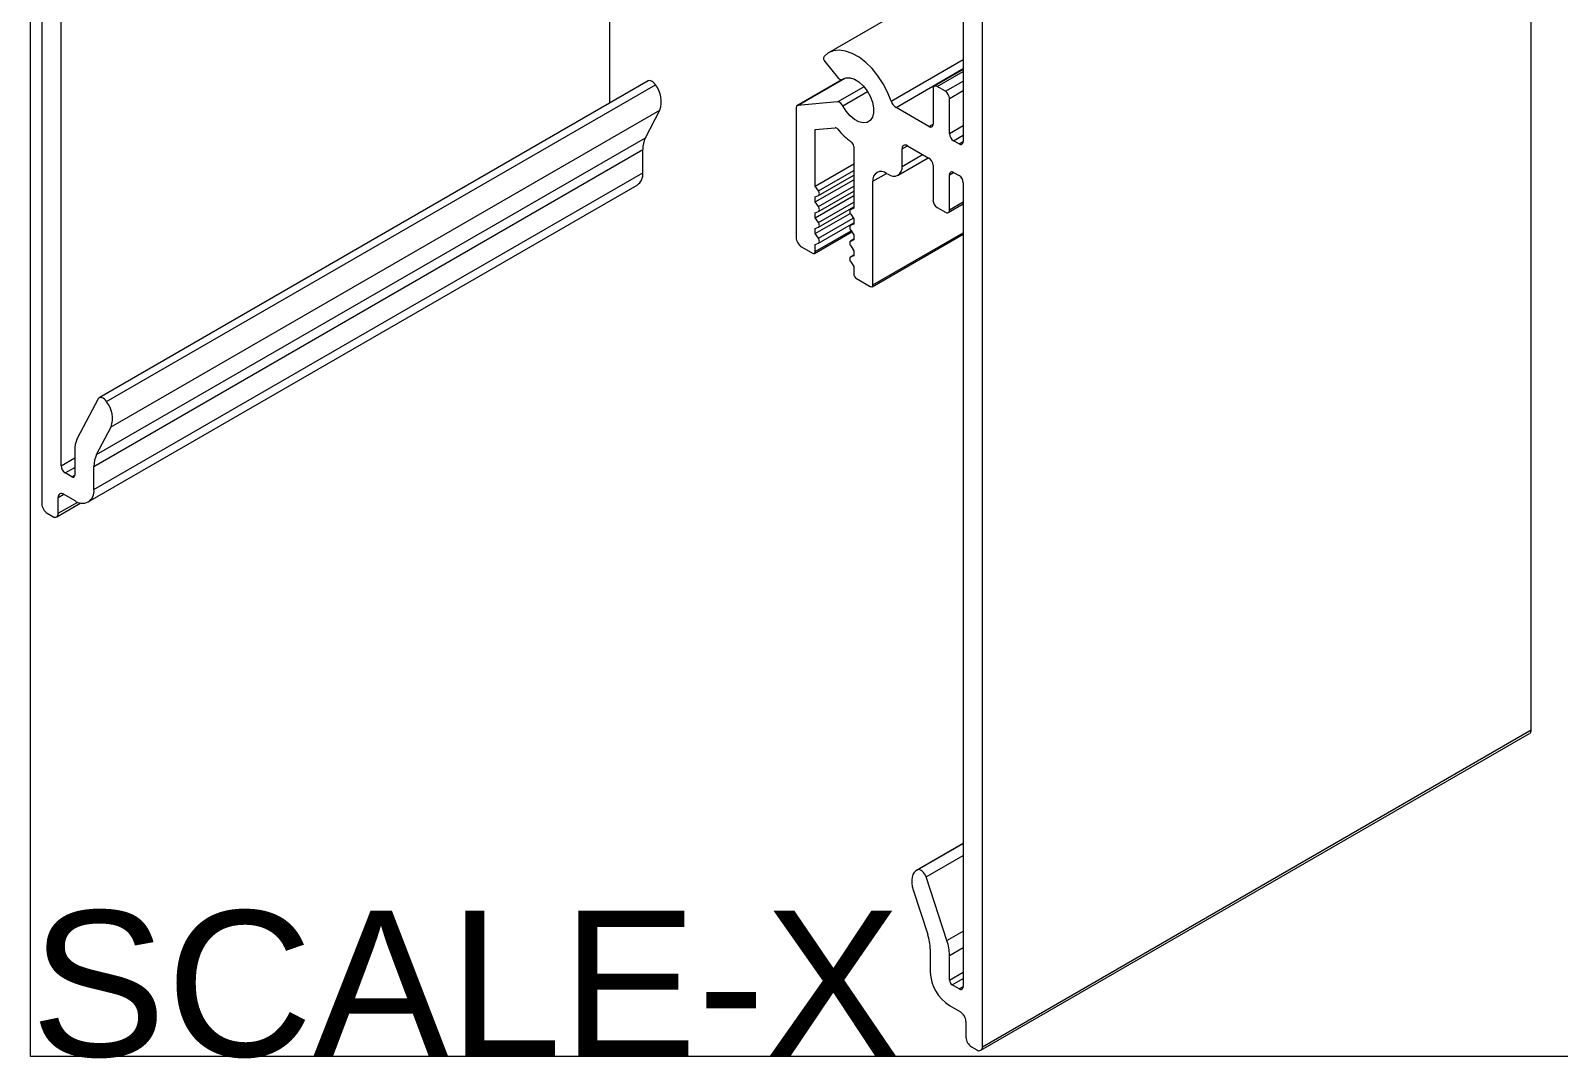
# Model space of a CAD drawing. Extents: x 0 to 7.2, y -18.1 to 0.
# Drawn here: x 0 to 3.939, y -18.055 to -15.406 of the extents above; entities that cross this region are included whole.
import ezdxf

# ---------------------------------------------------------------- set-up
doc = ezdxf.new("R2010")
doc.units = 0
doc.header["$LTSCALE"] = 0.5
doc.header["$MEASUREMENT"] = 0
doc.layers.add('Housing', color=150, linetype='CONTINUOUS')
doc.layers.add('Text-Unprinted', color=131, linetype='CONTINUOUS', plot=False)
doc.styles.add('LSAD_Standard', font='arial.ttf')

msp = doc.modelspace()

# ---------------------------------------------------------------- linework, layer by layer
at = {"layer": 'Housing', "transparency": 16777216}
for p, q in [((0.029, -13.3921), (0.029, -16.6256)), ((3.8668, -17.2083), (3.8668, -13.9748)), ((0.0785, -16.5276), (0.0785, -14.4562)), ((2.4526, -18.0247), (2.4526, -14.7912)), ((2.4031, -15.0551), (2.4031, -15.692)), ((1.4927, -15.5929), (1.4927, -15.1282)), ((2.4031, -15.2629), (2.0562, -15.4632)), ((2.2172, -15.5877), (2.4031, -15.4804)), ((2.0467, -15.4858), (2.0795, -15.5266)), ((2.2299, -15.6043), (2.4031, -15.5043)), ((2.4031, -15.5067), (2.3284, -15.5498)), ((2.3359, -15.5505), (2.4031, -15.5117)), ((1.5911, -15.5361), (0.1769, -16.3525)), ((0.1959, -16.3624), (1.6101, -15.546)), ((2.0906, -15.5327), (1.9746, -15.5997)), ((1.976, -15.5992), (2.0977, -15.529)), ((2.0795, -15.59), (2.1473, -15.5508)), ((2.0923, -15.5321), (2.0976, -15.529)), ((2.0928, -15.5317), (2.0973, -15.5291)), ((2.3253, -15.5566), (2.3253, -15.6471)), ((2.3571, -15.5627), (2.3359, -15.5505)), ((2.3571, -15.5627), (2.4031, -15.5362)), ((2.0795, -15.59), (1.976, -15.5992)), ((2.0928, -15.6002), (2.1567, -15.5634)), ((2.3677, -15.5811), (2.4031, -15.5607)), ((2.3677, -15.6716), (2.3677, -15.5811)), ((0.2074, -16.4276), (1.6216, -15.6112)), ((1.5842, -15.6823), (1.6216, -15.6112)), ((1.9725, -15.6042), (1.9725, -15.9391)), ((2.3147, -15.6532), (2.2299, -15.6043)), ((2.022, -15.6611), (2.073, -15.6565)), ((2.022, -15.8068), (2.022, -15.6611)), ((2.3147, -15.6532), (2.3253, -15.6471)), ((2.3677, -15.6716), (2.4031, -15.6512)), ((2.3783, -15.69), (2.4031, -15.6757)), ((0.1633, -16.5293), (1.5775, -15.7129)), ((0.1699, -16.4987), (1.5842, -15.6823)), ((1.5775, -15.7724), (1.5775, -15.7129)), ((2.121, -15.705), (2.121, -15.8639)), ((2.2454, -15.7112), (2.2596, -15.7031)), ((2.2454, -15.7562), (2.2454, -15.7112)), ((2.2596, -15.7031), (2.3147, -15.7349)), ((2.3925, -15.6981), (2.3783, -15.69)), ((2.3925, -15.6981), (2.4031, -15.692)), ((2.022, -15.8068), (2.121, -15.7497)), ((2.2351, -15.779), (2.3131, -15.734)), ((2.2454, -15.7562), (2.2985, -15.7255)), ((2.3253, -15.7533), (2.3253, -15.8438)), ((0.1633, -16.5888), (1.5775, -15.7724)), ((2.022, -15.8476), (2.121, -15.7905)), ((2.0299, -15.819), (2.121, -15.7664)), ((2.0303, -15.8313), (2.121, -15.7789)), ((2.1705, -15.7945), (2.2058, -15.7741)), ((2.1705, -16.0615), (2.1705, -15.7945)), ((2.2058, -15.7741), (2.2101, -15.7766)), ((2.3677, -15.7778), (2.3783, -15.7716)), ((2.3677, -15.8682), (2.3677, -15.7778)), ((2.3783, -15.7716), (2.3925, -15.7798)), ((0.1488, -16.6209), (1.563, -15.8044)), ((2.0299, -15.819), (2.022, -15.8068)), ((2.022, -15.8885), (2.121, -15.8313)), ((2.022, -15.8346), (2.0299, -15.8315)), ((2.022, -15.8476), (2.022, -15.8346)), ((2.0299, -15.8598), (2.121, -15.8072)), ((2.0303, -15.8721), (2.121, -15.8197)), ((2.4031, -15.7982), (2.4031, -17.8695)), ((2.0299, -15.8598), (2.022, -15.8476)), ((2.022, -15.8754), (2.0299, -15.8723)), ((2.022, -15.8885), (2.022, -15.8754)), ((2.0299, -15.9006), (2.121, -15.848)), ((2.0303, -15.9129), (2.121, -15.8606)), ((2.121, -15.8624), (2.1127, -15.8673)), ((2.1131, -15.867), (2.121, -15.8625)), ((2.121, -15.8639), (2.1131, -15.867)), ((2.3359, -15.8621), (2.3571, -15.8744)), ((2.3646, -15.8751), (2.4031, -15.8529)), ((2.3677, -15.8682), (2.4031, -15.8478)), ((2.022, -15.9293), (2.1119, -15.8774)), ((2.0299, -15.9006), (2.022, -15.8885)), ((2.022, -15.9162), (2.0299, -15.9131)), ((2.0299, -15.9415), (2.1196, -15.8896)), ((2.0303, -15.9537), (2.121, -15.9014)), ((2.121, -15.9033), (2.1127, -15.9081)), ((2.1131, -15.8795), (2.121, -15.8917)), ((2.1131, -15.9079), (2.121, -15.9033)), ((2.121, -15.9048), (2.1131, -15.9079)), ((2.121, -15.8917), (2.121, -15.9048)), ((2.0199, -15.9804), (2.116, -15.9249)), ((2.022, -15.9293), (2.022, -15.9162)), ((2.022, -15.9758), (2.1145, -15.9224)), ((2.0299, -15.9415), (2.022, -15.9293)), ((2.022, -15.957), (2.0299, -15.954)), ((2.121, -15.9441), (2.1127, -15.9489)), ((2.1131, -15.9204), (2.121, -15.9325)), ((2.1131, -15.9487), (2.121, -15.9441)), ((2.121, -15.9456), (2.1131, -15.9487)), ((2.121, -15.9325), (2.121, -15.9456)), ((2.1684, -16.0661), (2.4031, -15.9307)), ((2.1705, -16.0615), (2.4031, -15.9273)), ((1.9866, -15.9636), (2.0149, -15.9799)), ((2.022, -15.9758), (2.022, -15.957)), ((2.121, -15.9849), (2.1127, -15.9897)), ((2.1131, -15.9612), (2.121, -15.9734)), ((2.1131, -15.9895), (2.121, -15.985)), ((2.121, -15.9864), (2.1131, -15.9895)), ((2.121, -15.9734), (2.121, -15.9864)), ((2.1131, -16.002), (2.121, -16.0142)), ((2.121, -16.0142), (2.121, -16.033)), ((2.1281, -16.0452), (2.1634, -16.0656)), ((0.1741, -16.3555), (0.1204, -16.4574)), ((0.1699, -16.4987), (0.2074, -16.4276)), ((0.1138, -16.4881), (0.1138, -16.5521)), ((0.0785, -16.5276), (0.1138, -16.5072)), ((0.0891, -16.5459), (0.1138, -16.5317)), ((0.1633, -16.5888), (0.1633, -16.5293)), ((0.1067, -16.5562), (0.0891, -16.5459)), ((0.1067, -16.5562), (0.1138, -16.5521)), ((0.0673, -16.6592), (0.1292, -16.6234)), ((0.0714, -16.6092), (0.0855, -16.6011)), ((0.0714, -16.6501), (0.0714, -16.6092)), ((0.0714, -16.6501), (0.1215, -16.6211)), ((0.0855, -16.6011), (0.1138, -16.6174)), ((0.0431, -16.6501), (0.0573, -16.6582)), ((2.4526, -18.0247), (3.8668, -17.2083)), ((2.4484, -18.0338), (3.8626, -17.2174)), ((2.4031, -17.5007), (2.2826, -17.5702)), ((2.2856, -17.5688), (2.4031, -17.501)), ((2.3074, -17.5871), (2.4031, -17.5319)), ((2.3611, -17.7509), (2.3074, -17.5871)), ((2.2742, -17.6207), (2.3116, -17.735)), ((2.3611, -17.7509), (2.4031, -17.7267)), ((2.3182, -17.7733), (2.3182, -17.8328)), ((2.3677, -17.7893), (2.4031, -17.7688)), ((2.3677, -17.8532), (2.3677, -17.7893)), ((2.3677, -17.8532), (2.4031, -17.8328)), ((2.3748, -17.8655), (2.4031, -17.8491)), ((2.3925, -17.8757), (2.3748, -17.8655)), ((2.3925, -17.8757), (2.4031, -17.8695)), ((2.3677, -17.9185), (2.396, -17.9349)), ((2.4101, -17.9594), (2.4101, -18.0002)), ((2.4243, -18.0247), (2.4384, -18.0329))]:
    msp.add_line(p, q, dxfattribs=at)
at = {"layer": 'Housing', "transparency": 16777216, "flags": 128}
for points in [[(2.2172, -15.5877), (2.2083, -15.5652), (2.1969, -15.5434), (2.1834, -15.5229), (2.1682, -15.5042), (2.1518, -15.4881), (2.1346, -15.4749), (2.1171, -15.465), (2.1, -15.4589), (2.0837, -15.4566), (2.0687, -15.4582), (2.0555, -15.4636), (2.0444, -15.4728)], [(1.6101, -15.546), (1.6074, -15.5424), (1.6044, -15.5394), (1.6012, -15.5371), (1.598, -15.5357), (1.595, -15.5352), (1.5923, -15.5356), (1.5911, -15.5361)], [(2.0795, -15.5266), (2.0811, -15.5285), (2.0829, -15.53), (2.0847, -15.5313), (2.0866, -15.5322), (2.0883, -15.5327), (2.09, -15.5328), (2.0915, -15.5324), (2.0928, -15.5317)], [(2.0928, -15.5317), (2.1014, -15.5278), (2.1117, -15.5277), (2.1229, -15.5313), (2.1345, -15.5385), (2.1455, -15.5487), (2.1553, -15.5613), (2.1633, -15.5755), (2.169, -15.5904), (2.1719, -15.605), (2.1719, -15.6183), (2.169, -15.6295), (2.1633, -15.6378), (2.1553, -15.6428), (2.1455, -15.6441), (2.1345, -15.6416), (2.1229, -15.6354), (2.1117, -15.626), (2.1014, -15.6141), (2.0928, -15.6002)], [(2.0299, -15.8315), (2.0309, -15.8308), (2.0317, -15.8298), (2.0322, -15.8284), (2.0324, -15.8267), (2.0322, -15.8248), (2.0317, -15.8229), (2.0309, -15.8209), (2.0299, -15.819)], [(2.0299, -15.8723), (2.0309, -15.8716), (2.0317, -15.8706), (2.0322, -15.8692), (2.0324, -15.8675), (2.0322, -15.8656), (2.0317, -15.8637), (2.0309, -15.8617), (2.0299, -15.8598)], [(2.1131, -15.867), (2.112, -15.8677), (2.1112, -15.8688), (2.1108, -15.8702), (2.1106, -15.8718), (2.1108, -15.8737), (2.1112, -15.8757), (2.112, -15.8776), (2.1131, -15.8795)], [(2.0299, -15.9131), (2.0309, -15.9125), (2.0317, -15.9114), (2.0322, -15.91), (2.0324, -15.9083), (2.0322, -15.9065), (2.0317, -15.9045), (2.0309, -15.9025), (2.0299, -15.9006)], [(2.1131, -15.9079), (2.112, -15.9085), (2.1112, -15.9096), (2.1108, -15.911), (2.1106, -15.9127), (2.1108, -15.9145), (2.1112, -15.9165), (2.112, -15.9185), (2.1131, -15.9204)], [(2.0299, -15.954), (2.0309, -15.9533), (2.0317, -15.9522), (2.0322, -15.9508), (2.0324, -15.9492), (2.0322, -15.9473), (2.0317, -15.9453), (2.0309, -15.9434), (2.0299, -15.9415)], [(2.1131, -15.9487), (2.112, -15.9494), (2.1112, -15.9504), (2.1108, -15.9518), (2.1106, -15.9535), (2.1108, -15.9553), (2.1112, -15.9573), (2.112, -15.9593), (2.1131, -15.9612)], [(2.1131, -15.9895), (2.112, -15.9902), (2.1112, -15.9912), (2.1108, -15.9926), (2.1106, -15.9943), (2.1108, -15.9962), (2.1112, -15.9981), (2.112, -16.0001), (2.1131, -16.002)], [(0.1959, -16.3624), (0.1932, -16.3588), (0.1902, -16.3558), (0.187, -16.3535), (0.1838, -16.3521), (0.1808, -16.3516), (0.178, -16.352), (0.1758, -16.3533), (0.1741, -16.3555)], [(2.2856, -17.5688), (2.2806, -17.5715), (2.2765, -17.5756), (2.2733, -17.581), (2.2712, -17.5875), (2.2703, -17.5949), (2.2704, -17.6031), (2.2717, -17.6117), (2.2742, -17.6207)], [(2.3074, -17.5871), (2.3058, -17.5829), (2.3035, -17.579), (2.3008, -17.5754), (2.2977, -17.5724), (2.2946, -17.5702), (2.2914, -17.5688), (2.2883, -17.5683), (2.2856, -17.5688)]]:
    msp.add_lwpolyline(points, dxfattribs=at)
at = {"layer": 'Housing', "transparency": 16777216}
for centre, radius, start, end in [((2.0546, -15.4777), 0.0113, 154.3332, 225.7334), ((1.5546, -15.5894), 0.0705, 341.9882, 37.9766), ((2.3318, -15.5556), 0.00655, 50.7967, 189.214), ((1.9768, -15.6035), 0.0044, 100.5468, 189.2519), ((2.0775, -15.6063), 0.0165, 21.6574, 83.0713), ((2.2467, -15.5782), 0.031, 197.7705, 237.2275), ((2.3447, -15.5822), 0.0231, 2.6055, 57.3945), ((2.0725, -15.6655), 0.00894, 34.7011, 86.9408), ((2.2292, -15.537), 0.1937, 219.5612, 233.8034), ((2.3188, -15.6482), 0.00655, 230.7967, 9.214), ((2.3908, -15.6706), 0.0231, 182.6055, 237.3945), ((1.6435, -15.7111), 0.066, 154.0642, 181.5682), ((2.1054, -15.7058), 0.0156, 2.854, 53.0929), ((2.2541, -15.7098), 0.00873, 50.7967, 189.214), ((2.3966, -15.6931), 0.00655, 230.7954, 9.214), ((2.2239, -15.7597), 0.0218, 230.7967, 9.214), ((2.3023, -15.7543), 0.0231, 2.6055, 57.3945), ((1.5432, -15.7762), 0.0345, 305.0134, 6.2989), ((2.192, -15.791), 0.0218, 50.7967, 189.214), ((2.3742, -15.7767), 0.00655, 50.7967, 189.214), ((2.38, -15.7992), 0.0231, 2.6055, 57.3945), ((2.3483, -15.8427), 0.0231, 182.6055, 237.3945), ((2.3613, -15.8693), 0.00655, 230.7967, 9.214), ((2.0032, -15.9377), 0.0307, 182.6055, 237.3945), ((2.0177, -15.9765), 0.00437, 230.7967, 9.2141), ((2.1363, -16.0323), 0.0154, 182.6055, 237.3945), ((2.1662, -16.0622), 0.00437, 230.7967, 9.2141), ((0.1404, -16.4058), 0.0705, 341.9882, 37.9766), ((0.1798, -16.4863), 0.066, 154.0641, 181.5682), ((0.2293, -16.5275), 0.066, 154.0642, 181.5682), ((0.1015, -16.5265), 0.0231, 182.6052, 237.3945), ((0.1095, -16.5528), 0.00437, 230.7966, 9.214), ((0.08, -16.6078), 0.00873, 50.797, 189.2141), ((0.1331, -16.5937), 0.0306, 230.797, 9.2142), ((0.0597, -16.6242), 0.0307, 182.6055, 237.3945), ((0.0628, -16.6515), 0.00873, 230.7966, 9.2134), ((3.857, -17.2094), 0.00986, 305.0132, 6.2984), ((2.1936, -17.7752), 0.1247, 0.8303, 18.7806), ((2.2431, -17.7911), 0.1247, 0.8303, 18.7806), ((2.4257, -17.8279), 0.1076, 182.6055, 237.3944), ((2.3831, -17.8525), 0.0154, 182.6055, 237.3945), ((2.3966, -17.8706), 0.00655, 230.7968, 9.214), ((2.3794, -17.9608), 0.0307, 2.6055, 57.3945), ((2.4409, -17.9988), 0.0307, 182.6055, 237.3945), ((2.444, -18.0261), 0.00873, 230.7966, 9.2134)]:
    msp.add_arc(centre, radius, start, end, dxfattribs=at)
at = {"layer": 'Text-Unprinted', "ltscale": 0.5, "transparency": 16777216}
msp.add_lwpolyline([(0, 0), (6.7876, 0), (6.7876, -18.0494), (0, -18.0495)], close=True, dxfattribs=at)

# ---------------------------------------------------------------- texts
at = {"layer": 'Text-Unprinted', "ltscale": 0.5, "transparency": 16777216, "style": 'LSAD_Standard'}
msp.add_attdef('SCALE-X', (0, -18.0494), 'XEffectiveScaleFactor', height=0.375, dxfattribs=at)

doc.saveas('drawing.dxf')
